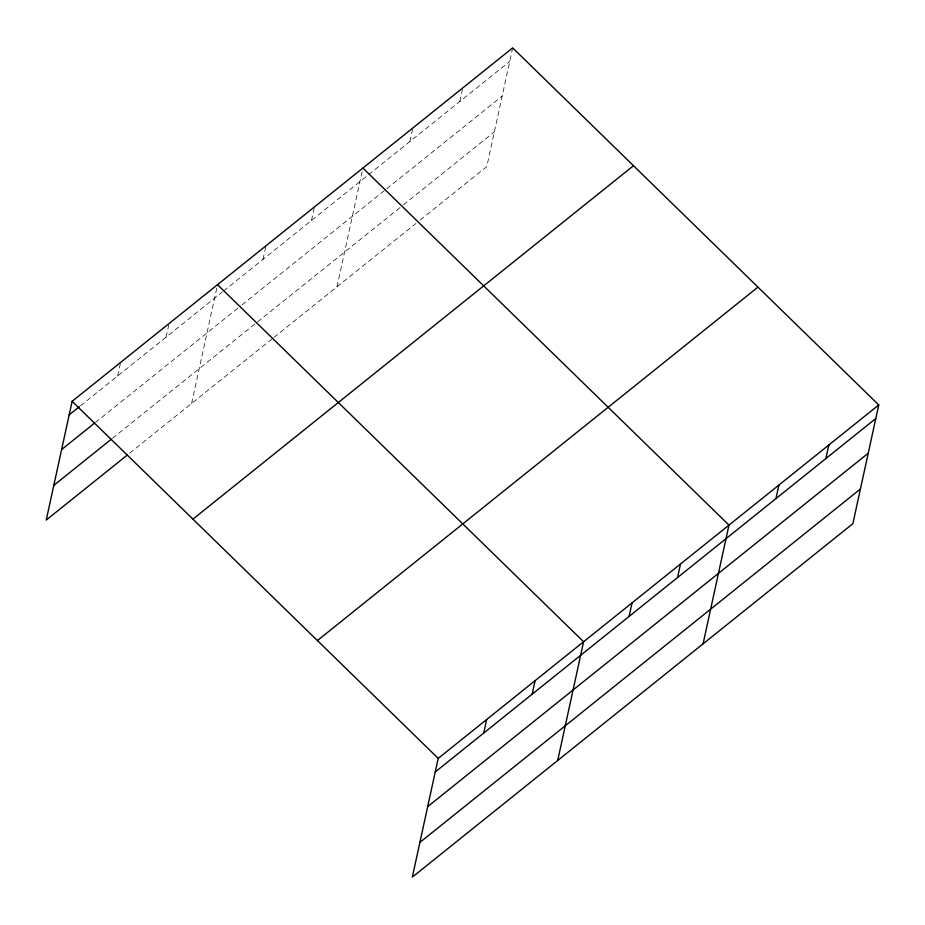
<?xml version="1.0" encoding="UTF-8"?>
<svg xmlns="http://www.w3.org/2000/svg" width="925" height="925" viewBox="0 0 925 925"><rect width="100%" height="100%" fill="white"/><g stroke="black" fill="none" stroke-linecap="round" stroke-linejoin="round"><path stroke-width="0.69" stroke-dasharray="4.62 3.47" d="M117.648 375.989L120.597 362.438M166.107 337.105L168.766 324.918M191.625 403.416L217.514 284.68M263.024 259.358L265.972 245.807M311.482 220.474L314.142 208.287M337.001 286.785L362.889 168.049M409.868 141.548L412.816 127.997M459.794 101.484L462.454 89.297M512.681 47.88L486.793 166.616L420.216 220.023M80.452 405.821L222.451 291.907M223.573 291.005L509.721 61.432M95.425 422.447L240.801 305.817M241.934 304.915L385.656 189.602M386.766 188.712L502.159 96.142M112.422 438.323L402.271 205.789M403.381 204.899L494.355 131.905M129.65 453.146L272.771 338.319M273.892 337.417L415.776 223.584"/><path stroke-width="1.39" d="M878.75 404.953L438.207 758.384L412.319 877.12L852.862 523.689L878.75 404.953L512.681 47.88L72.138 401.311L46.25 520.047L127.396 454.95M483.717 733.051L486.666 719.511M532.176 694.178L535.124 680.627M557.706 760.477L583.594 641.753L217.514 284.68M629.093 616.42L632.053 602.88M677.551 577.547L680.511 563.996M703.081 643.846L728.969 525.123L362.889 168.049M775.936 498.61L778.896 485.07M825.863 458.557L828.823 445.006M69.178 414.863L79.33 406.722M61.617 449.573L94.292 423.349M53.823 485.336L111.289 439.225M192.943 519.145L633.486 165.714M317.402 640.551L757.945 287.12M435.259 771.936L875.802 418.505M427.685 806.646L868.228 453.215M419.892 842.409L860.435 488.978M72.138 401.311L438.207 758.384"/></g></svg>
